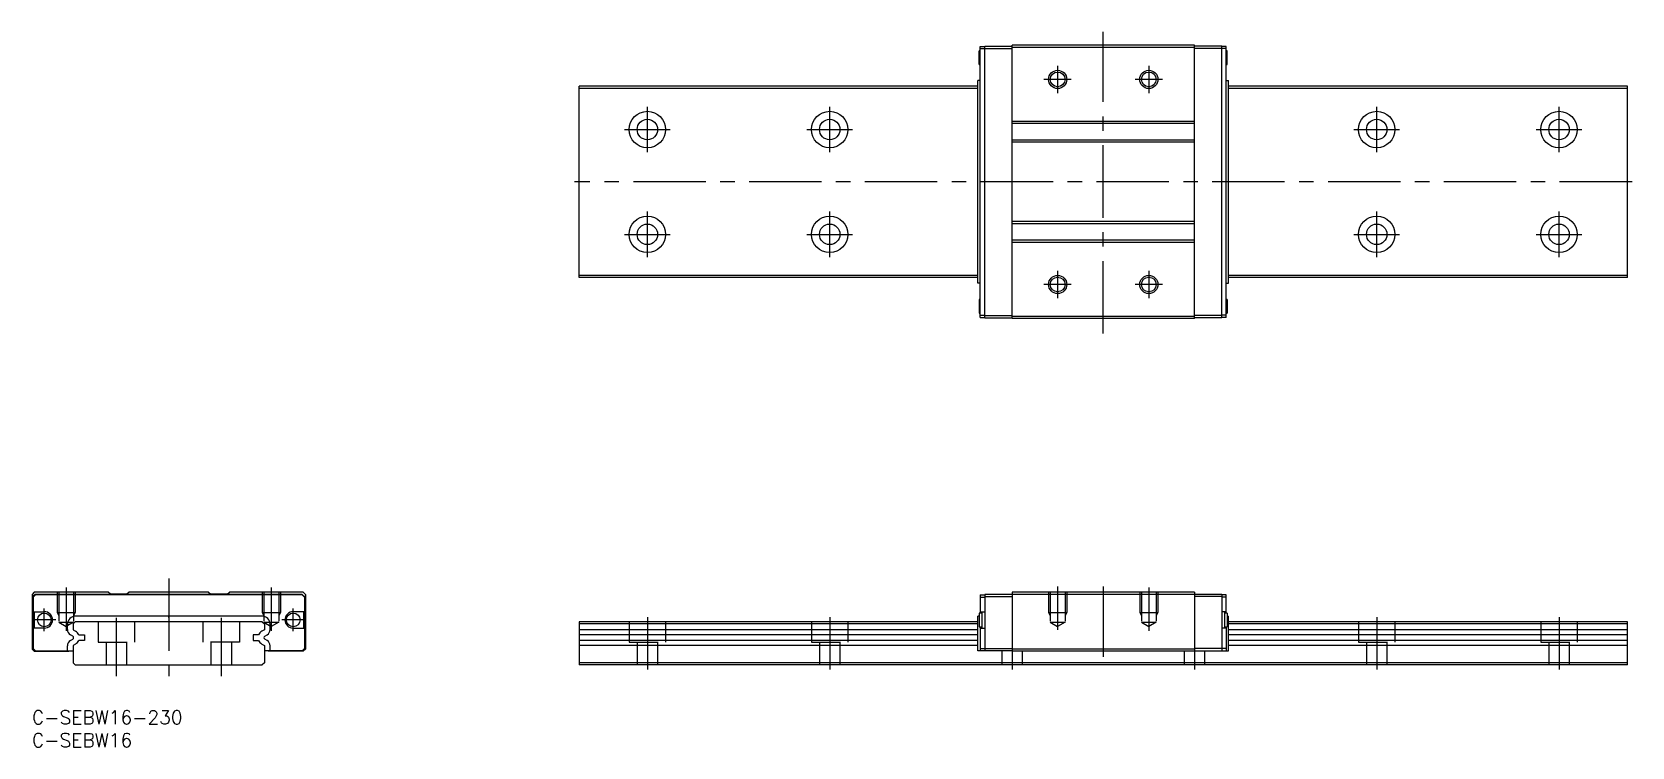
# Model space of a CAD drawing. Extents: x 0 to 351, y -8 to 149.
import ezdxf

# ---------------------------------------------------------------- set-up
doc = ezdxf.new("R2010")
doc.units = 0
doc.header["$LTSCALE"] = 0.5
doc.linetypes.add('CENTER', pattern=[50.8, 31.75, -6.35, 6.35, -6.35])
doc.linetypes.add('DASHED', pattern=[19.05, 12.7, -6.35])
for name, color, linetype in [('MSM_CENTER', 1, 'CENTER'), ('MSM_CONTINUOUS', 7, 'CONTINUOUS'), ('MSM_DASHED', 4, 'DASHED'), ('MSM_NARROW', 5, 'CONTINUOUS'), ('MSM_PART_NUMBER', 7, 'CONTINUOUS')]:
    doc.layers.add(name, color=color, linetype=linetype)
doc.styles.get("Standard").update_dxf_attribs({"font": 'txt.shx', "height": 2, "bigfont": 'bigfont.shx'})

# ---------------------------------------------------------------- blocks, each defined once
blk = doc.blocks.new('*U48')
at = {"layer": 'MSM_PART_NUMBER'}
blk.add_text('C-SEBW16-230', height=3, dxfattribs=at).set_placement((0, -3))
blk = doc.blocks.new('*U49')
at = {"layer": 'MSM_PART_NUMBER'}
blk.add_text('C-SEBW16', height=3, dxfattribs=at).set_placement((0, -8))

msp = doc.modelspace()

# ---------------------------------------------------------------- linework, layer by layer
at = {"layer": 'MSM_CENTER'}
for p, q in [((235, 82.7611), (235, 148.908093)), ((225, 141.5), (225, 135.5)), ((245, 141.5), (245, 135.5)), ((228, 138.5), (222, 138.5)), ((248, 138.5), (242, 138.5)), ((135, 122.5), (135, 132.5)), ((175, 122.5), (175, 132.5)), ((295, 122.5), (295, 132.5)), ((335, 122.5), (335, 132.5)), ((130, 127.5), (140, 127.5)), ((170, 127.5), (180, 127.5)), ((290, 127.5), (300, 127.5)), ((330, 127.5), (340, 127.5)), ((351, 116), (119, 116)), ((135, 99.5), (135, 109.5)), ((175, 99.5), (175, 109.5)), ((295, 99.5), (295, 109.5)), ((335, 99.5), (335, 109.5)), ((130, 104.5), (140, 104.5)), ((170, 104.5), (180, 104.5)), ((290, 104.5), (300, 104.5)), ((330, 104.5), (340, 104.5)), ((225, 96.5), (225, 90.5)), ((245, 96.5), (245, 90.5)), ((228, 93.5), (222, 93.5)), ((248, 93.5), (242, 93.5)), ((30, 29), (30, 7.533)), ((7.5, 27), (7.5, 17.464115)), ((52.5, 27), (52.5, 17.464115)), ((225, 27.213), (225, 17.749445)), ((235, 27.213), (235, 11.787)), ((245, 27), (245, 17.464115)), ((2.7, 17.4), (2.7, 22.4)), ((57.3, 17.4), (57.3, 22.4)), ((5.2, 19.9), (0.2, 19.9)), ((18.5, 20.333), (18.5, 7.533)), ((41.5, 20.333), (41.5, 7.533)), ((59.8, 19.9), (54.8, 19.9)), ((135, 20.5), (135, 9)), ((175, 20.5), (175, 9)), ((175, 20.5), (175, 9)), ((215, 20.5), (215, 9)), ((255, 20.5), (255, 9)), ((295, 20.5), (295, 9)), ((335, 20.5), (335, 9))]:
    msp.add_line(p, q, dxfattribs=at)
at = {"layer": 'MSM_CONTINUOUS'}
for p, q in [((207.8, 141.8), (207.8, 144.8)), ((208, 144.8), (207.8, 144.8)), ((208, 86.25), (208, 145.75)), ((208, 145.75), (209, 145.75)), ((208, 145.25), (209, 145.25)), ((209, 86.2), (209, 145.8)), ((209, 145.8), (215, 145.8)), ((209, 145.3), (215, 145.3)), ((215, 86), (215, 146)), ((255, 146), (215, 146)), ((255, 145.5), (215, 145.5)), ((255, 86), (255, 146)), ((261, 145.8), (255, 145.8)), ((261, 145.3), (255, 145.3)), ((261, 86.2), (261, 145.8)), ((262, 145.75), (261, 145.75)), ((262, 145.25), (261, 145.25)), ((262, 86.25), (262, 145.75)), ((262.2, 144.8), (262, 144.8)), ((262.2, 141.8), (262.2, 144.8)), ((207.8, 141.8), (208, 141.8)), ((262, 141.8), (262.2, 141.8)), ((207.5, 137), (120, 137)), ((120, 95), (120, 137)), ((207.5, 93.77), (207.5, 138.23)), ((208, 138.23), (207.5, 138.23)), ((262, 138.23), (262.5, 138.23)), ((262.5, 93.77), (262.5, 138.23)), ((350, 137), (262.5, 137)), ((350, 95), (350, 137)), ((207.5, 136.5), (120, 136.5)), ((350, 136.5), (262.5, 136.5)), ((255, 129.3), (215, 129.3)), ((255, 128.8), (215, 128.8)), ((255, 125.2), (215, 125.2)), ((255, 124.7), (215, 124.7)), ((255, 107.3), (215, 107.3)), ((255, 106.8), (215, 106.8)), ((255, 103.2), (215, 103.2)), ((255, 102.7), (215, 102.7)), ((207.5, 95.5), (120, 95.5)), ((207.5, 95), (120, 95)), ((350, 95.5), (262.5, 95.5)), ((350, 95), (262.5, 95)), ((208, 93.77), (207.5, 93.77)), ((262, 93.77), (262.5, 93.77)), ((208, 90.2), (207.8, 90.2)), ((207.8, 90.2), (207.8, 87.2)), ((262.2, 90.2), (262, 90.2)), ((262.2, 90.2), (262.2, 87.2)), ((207.8, 87.2), (208, 87.2)), ((208, 86.75), (209, 86.75)), ((208, 86.25), (209, 86.25)), ((209, 86.7), (215, 86.7)), ((209, 86.2), (215, 86.2)), ((255, 86.5), (215, 86.5)), ((255, 86), (215, 86)), ((261, 86.7), (255, 86.7)), ((261, 86.2), (255, 86.2)), ((262, 86.75), (261, 86.75)), ((262, 86.25), (261, 86.25)), ((262, 87.2), (262.2, 87.2)), ((0.5, 26), (0, 25.5)), ((0, 25.5), (0, 13.5)), ((0.7, 25.5), (0.2, 25)), ((0.2, 25), (0.2, 13.6)), ((0.75, 25.4), (0.25, 24.9)), ((0.25, 24.9), (0.25, 21.7)), ((16.7, 26), (0.5, 26)), ((59.3, 25.5), (0.7, 25.5)), ((59.25, 25.4), (0.75, 25.4)), ((17.2, 25.55), (16.7, 26)), ((20.8, 25.55), (17.2, 25.55)), ((21.3, 26), (20.8, 25.55)), ((38.7, 26), (21.3, 26)), ((38.7, 26), (39.2, 25.55)), ((42.8, 25.55), (39.2, 25.55)), ((42.8, 25.55), (43.3, 26)), ((59.5, 26), (43.3, 26)), ((59.25, 25.4), (59.75, 24.9)), ((59.3, 25.5), (59.8, 25)), ((59.5, 26), (60, 25.5)), ((59.75, 24.9), (59.75, 21.7)), ((59.8, 25), (59.8, 13.6)), ((60, 25.5), (60, 13.5)), ((208, 25.4), (208, 21.4)), ((208, 25.4), (209, 25.4)), ((208, 24.9), (209, 24.9)), ((261, 25.5), (209, 25.5)), ((209, 25.5), (209, 13.1)), ((209, 25), (215, 25)), ((255, 26), (215, 26)), ((215, 26), (215, 13)), ((255, 26), (255, 13)), ((261, 25), (255, 25)), ((261, 25.5), (261, 13.1)), ((262, 25.4), (261, 25.4)), ((262, 24.9), (261, 24.9)), ((262, 21.4), (262, 25.4)), ((0.25, 21.7), (2.7, 21.7)), ((0.45, 21.7), (0.45, 18.1)), ((59.75, 21.7), (57.3, 21.7)), ((59.55, 21.7), (59.55, 18.1)), ((208.4, 21.4), (207.8, 21.4)), ((207.8, 21.4), (207.8, 18.4)), ((208, 21.7), (209, 21.7)), ((208.4, 21.7), (208.4, 18.1)), ((262, 21.7), (261, 21.7)), ((261.6, 21.7), (261.6, 18.1)), ((262.2, 21.4), (261.6, 21.4)), ((262.2, 21.4), (262.2, 18.4)), ((2.7, 18.1), (0.25, 18.1)), ((0.25, 18.1), (0.25, 13.6)), ((7.77, 17.764275), (7.77, 18.93)), ((9.5, 19.5), (9, 19)), ((9, 19), (9, 17.723861)), ((9, 17.723861), (9.56, 17.400544)), ((50.5, 19.5), (9.5, 19.5)), ((50.43, 20.73), (9.57, 20.73)), ((30, 20.43), (30, 20.73)), ((51, 17.723861), (50.44, 17.400544)), ((50.5, 19.5), (51, 19)), ((51, 19), (51, 17.723861)), ((52.23, 17.764275), (52.23, 18.93)), ((57.3, 18.1), (59.75, 18.1)), ((59.75, 18.1), (59.75, 13.6)), ((207.5, 19.5), (120, 19.5)), ((120, 19.5), (120, 10)), ((207.5, 19), (120, 19)), ((207.5, 17.723861), (120, 17.723861)), ((207.5, 13.1), (207.5, 20.73)), ((207.8, 20.73), (207.5, 20.73)), ((207.8, 18.4), (208.4, 18.4)), ((208, 18.4), (208, 13.1)), ((208, 18.1), (209, 18.1)), ((262, 18.1), (261, 18.1)), ((261.6, 18.4), (262.2, 18.4)), ((262, 18.4), (262, 13.1)), ((262.2, 20.73), (262.5, 20.73)), ((262.5, 13.1), (262.5, 20.73)), ((350, 19.5), (262.5, 19.5)), ((350, 19), (262.5, 19)), ((350, 17.723861), (262.5, 17.723861)), ((350, 10), (350, 19.5)), ((7.77, 13.1), (7.77, 14.235725)), ((8.925814, 16.34641), (8.42, 16.638442)), ((8.42, 15.361558), (8.925814, 15.65359)), ((9.56, 14.599456), (9, 14.276139)), ((9, 14.276139), (9, 10.5)), ((10.282271, 16.6), (11.5, 16.6)), ((11.5, 15.4), (10.282271, 15.4)), ((11.5, 16.6), (11.5, 15.4)), ((48.5, 16.6), (48.5, 15.4)), ((49.717729, 16.6), (48.5, 16.6)), ((48.5, 15.4), (49.717729, 15.4)), ((50.44, 14.599456), (51, 14.276139)), ((51, 14.276139), (51, 10.5)), ((51.074186, 16.34641), (51.58, 16.638442)), ((51.58, 15.361558), (51.074186, 15.65359)), ((52.23, 13.1), (52.23, 14.235725)), ((207.5, 16.6), (120, 16.6)), ((207.5, 15.4), (120, 15.4)), ((207.5, 14.276139), (120, 14.276139)), ((350, 16.6), (262.5, 16.6)), ((350, 15.4), (262.5, 15.4)), ((350, 14.276139), (262.5, 14.276139)), ((0, 13.5), (0.5, 13)), ((0.2, 13.6), (0.7, 13.1)), ((0.25, 13.6), (0.75, 13.1)), ((0.5, 13), (8.1, 13)), ((0.7, 13.1), (9, 13.1)), ((8.1, 13), (8.2, 13.1)), ((59.3, 13.1), (51, 13.1)), ((51.9, 13), (51.8, 13.1)), ((59.5, 13), (51.9, 13)), ((59.75, 13.6), (59.25, 13.1)), ((59.8, 13.6), (59.3, 13.1)), ((60, 13.5), (59.5, 13)), ((215, 13.1), (207.5, 13.1)), ((208, 13.6), (215, 13.6)), ((255, 13.5), (215, 13.5)), ((215, 13.5), (215, 13)), ((255, 13), (215, 13)), ((262, 13.6), (255, 13.6)), ((255, 13.1), (262.5, 13.1)), ((9, 10.5), (9.5, 10)), ((9.5, 10), (50.5, 10)), ((51, 10.5), (50.5, 10)), ((350, 10.5), (120, 10.5)), ((350, 10), (120, 10))]:
    msp.add_line(p, q, dxfattribs=at)
for centre, radius in [((225, 138.5), 1.621), ((245, 138.5), 1.621), ((135, 127.5), 4), ((175, 127.5), 4), ((295, 127.5), 4), ((335, 127.5), 4), ((135, 127.5), 2.25), ((175, 127.5), 2.25), ((295, 127.5), 2.25), ((335, 127.5), 2.25), ((135, 104.5), 4), ((135, 104.5), 2.25), ((175, 104.5), 4), ((175, 104.5), 2.25), ((295, 104.5), 4), ((295, 104.5), 2.25), ((335, 104.5), 4), ((335, 104.5), 2.25), ((225, 93.5), 1.621), ((245, 93.5), 1.621), ((2.7, 19.9), 1.5), ((57.3, 19.9), 1.5)]:
    msp.add_circle(centre, radius, dxfattribs=at)
for centre, radius, start, end in [((2.7, 19.9), 1.8, 270, 90), ((57.3, 19.9), 1.8, 90, 270), ((9.570026, 18.929974), 1.800026, 90.000832, 179.999168), ((9.07, 17.764275), 1.3, 180, 240), ((50.429974, 18.929974), 1.800026, 0.000832, 89.999168), ((50.93, 17.764275), 1.3, 300, 0), ((9.07, 14.235725), 1.3, 120, 180), ((8.725814, 16), 0.4, 300.00001157, 59.99998843), ((8.685, 15.885), 1.75, 24.115126, 60), ((8.685, 16.115), 1.75, 300, 335.884874), ((51.315, 15.885), 1.75, 120, 155.884874), ((51.315, 16.115), 1.75, 204.115126, 240), ((51.274186, 16), 0.4, 120.00001157, 239.99998843), ((50.93, 14.235725), 1.3, 0, 60)]:
    msp.add_arc(centre, radius, start, end, dxfattribs=at)
at = {"layer": 'MSM_DASHED'}
for p, q in [((5.5, 26), (5.5, 21.5)), ((5.879, 26), (5.879, 19.4)), ((9.121, 26), (9.121, 19.4)), ((9.5, 26), (9.5, 21.5)), ((50.5, 26), (50.5, 21.5)), ((50.879, 26), (50.879, 19.4)), ((54.121, 26), (54.121, 19.4)), ((54.5, 26), (54.5, 21.5)), ((223, 26), (223, 21.5)), ((223.379, 26), (223.379, 19.4)), ((226.621, 26), (226.621, 19.4)), ((227, 26), (227, 21.5)), ((243, 26), (243, 21.5)), ((243.379, 26), (243.379, 19.4)), ((246.621, 26), (246.621, 19.4)), ((247, 26), (247, 21.5)), ((5.5, 21.5), (9.5, 21.5)), ((5.5, 21.5), (5.879, 20.843553)), ((9.5, 21.5), (9.121, 20.843553)), ((50.5, 21.5), (54.5, 21.5)), ((50.5, 21.5), (50.879, 20.843553)), ((54.5, 21.5), (54.121, 20.843553)), ((223, 21.5), (227, 21.5)), ((223, 21.5), (223.379, 20.843553)), ((227, 21.5), (226.621, 20.843553)), ((243, 21.5), (247, 21.5)), ((243, 21.5), (243.379, 20.843553)), ((247, 21.5), (246.621, 20.843553)), ((5.879, 19.4), (9.121, 19.4)), ((5.879, 19.4), (7.5, 18.464115)), ((9.121, 19.4), (7.5, 18.464115)), ((14.5, 19.5), (14.5, 15)), ((22.5, 19.5), (22.5, 15)), ((37.5, 19.5), (37.5, 15)), ((45.5, 19.5), (45.5, 15)), ((50.879, 19.4), (54.121, 19.4)), ((50.879, 19.4), (52.5, 18.464115)), ((54.121, 19.4), (52.5, 18.464115)), ((131, 19.5), (131, 15)), ((139, 19.5), (139, 15)), ((171, 19.5), (171, 15)), ((179, 19.5), (179, 15)), ((223.379, 19.4), (226.621, 19.4)), ((223.379, 19.4), (225, 18.464115)), ((226.621, 19.4), (225, 18.464115)), ((243.379, 19.4), (246.621, 19.4)), ((243.379, 19.4), (245, 18.464115)), ((246.621, 19.4), (245, 18.464115)), ((291, 19.5), (291, 15)), ((299, 19.5), (299, 15)), ((331, 19.5), (331, 15)), ((339, 19.5), (339, 15)), ((14.5, 15), (22.5, 15)), ((16.25, 15), (16.25, 10)), ((20.75, 15), (20.75, 10)), ((45.5, 15), (37.5, 15)), ((39.25, 15), (39.25, 10)), ((43.75, 15), (43.75, 10)), ((131, 15), (139, 15)), ((132.75, 15), (132.75, 10)), ((137.25, 15), (137.25, 10)), ((171, 15), (179, 15)), ((172.75, 15), (172.75, 10)), ((177.25, 15), (177.25, 10)), ((291, 15), (299, 15)), ((292.75, 15), (292.75, 10)), ((297.25, 15), (297.25, 10)), ((331, 15), (339, 15)), ((332.75, 15), (332.75, 10)), ((337.25, 15), (337.25, 10)), ((212.75, 13.1), (212.75, 10)), ((217.25, 13), (217.25, 10)), ((252.75, 13), (252.75, 10)), ((257.25, 13.1), (257.25, 10))]:
    msp.add_line(p, q, dxfattribs=at)
at = {"layer": 'MSM_NARROW'}
for centre in [(225, 138.5), (245, 138.5), (225, 93.5), (245, 93.5)]:
    msp.add_circle(centre, 2, dxfattribs=at)

# ---------------------------------------------------------------- block references
at = {"layer": 'MSM_CONTINUOUS'}
for name in ['*U48', '*U49']:
    msp.add_blockref(name, (0, 0), dxfattribs=at)

doc.saveas('drawing.dxf')
